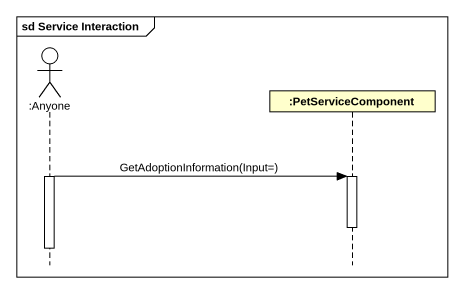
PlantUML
@startuml
mainframe sd Service Interaction
hide footbox
actor ":Anyone" as Anyone
participant ":PetServiceComponent" as PetServiceComponent

activate Anyone
Anyone -> PetServiceComponent : GetAdoptionInformation(Input=)
activate PetServiceComponent
deactivate PetServiceComponent
deactivate Anyone
@enduml
